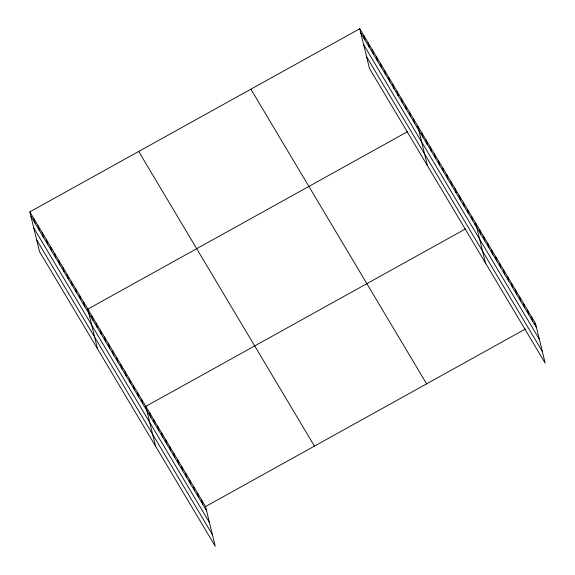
<?xml version="1.0" encoding="UTF-8"?>
<svg xmlns="http://www.w3.org/2000/svg" width="575" height="575" viewBox="0 0 575 575"><rect width="100%" height="100%" fill="white"/><g stroke="black" fill="none" stroke-linecap="round" stroke-linejoin="round"><path stroke-width="0.86" d="M29.835 211.888L205.555 506.561L215.237 546.25L39.51 251.577L29.835 211.888L359.763 28.75L535.49 323.423L545.165 363.113L369.445 68.439L359.763 28.75M407.596 131.632L87.824 309.127L97.498 348.824M416.307 126.795L417.759 125.99L427.433 165.679M465.585 228.872L145.813 406.374L155.487 446.063M474.296 224.042L475.748 223.229L485.422 262.926M205.555 506.561L525.327 329.058M534.038 324.228L535.49 323.423M360.805 33.027L536.533 327.692M363.659 44.713L539.386 339.387M366.591 56.752L542.318 351.426M250.887 89.183L426.614 383.856M138.712 151.455L314.439 446.121M30.878 216.164L206.597 510.837M33.724 227.851L209.451 522.524M36.656 239.89L212.383 534.563M531.508 316.739L532.551 321.015M527.527 310.062L528.569 314.338M523.545 303.384L524.587 307.661M519.563 296.707L520.605 300.977M515.574 290.023L516.616 294.299M511.592 283.346L512.634 287.622M507.61 276.668L508.652 280.945M503.628 269.984L504.67 274.261M499.646 263.307L500.688 267.583M495.664 256.63L496.707 260.906M491.675 249.952L492.717 254.222M487.693 243.268L488.736 247.545M483.712 236.591L484.754 240.868M479.73 229.914L480.772 234.19M471.601 216.286L472.643 220.563M467.461 209.343L468.503 213.62M463.321 202.393L464.363 206.669M459.173 195.45L460.216 199.726M455.033 188.507L456.076 192.776M450.893 181.556L451.936 185.833M446.753 174.613L447.796 178.89M442.606 167.663L443.648 171.939M438.466 160.72L439.508 164.996M434.326 153.777L435.368 158.053M430.179 146.826L431.221 151.103M426.039 139.883L427.081 144.16M421.899 132.94L422.941 137.209M413.612 119.047L414.654 123.323M409.472 112.096L410.514 116.373M405.332 105.153L406.374 109.43M401.185 98.21L402.227 102.487M397.045 91.26L398.087 95.536M392.905 84.317L393.947 88.593M388.757 77.373L389.8 81.643M384.618 70.423L385.66 74.7M380.478 63.48L381.52 67.757M376.338 56.53L377.38 60.806M372.19 49.587L373.232 53.863M368.05 42.643L369.092 46.92M363.91 35.693L364.952 39.97M201.573 499.883L202.616 504.153M197.592 493.199L198.634 497.476M193.61 486.522L194.652 490.798M189.628 479.845L190.67 484.114M185.646 473.16L186.688 477.437M181.657 466.483L182.699 470.76M177.675 459.806L178.717 464.082M173.693 453.129L174.735 457.398M169.711 446.444L170.753 450.721M165.729 439.767L166.772 444.044M161.748 433.09L162.79 437.367M157.758 426.406L158.801 430.682M153.777 419.728L154.819 424.005M149.795 413.051L150.837 417.328M141.673 399.424L142.715 403.7M137.526 392.481L138.568 396.757M133.386 385.53L134.428 389.807M129.246 378.587L130.288 382.864M125.098 371.644L126.141 375.921M120.958 364.694L122.001 368.97M116.818 357.751L117.861 362.027M112.671 350.808L113.713 355.077M108.531 343.857L109.573 348.134M104.391 336.914L105.433 341.191M100.251 329.964L101.293 334.24M96.104 323.021L97.146 327.297M91.964 316.077L93.006 320.354M83.677 302.184L84.719 306.461M79.537 295.241L80.579 299.51M75.397 288.291L76.439 292.567M71.25 281.348L72.292 285.624M67.11 274.397L68.152 278.674M62.97 267.454L64.012 271.731M58.83 260.511L59.872 264.787M54.682 253.561L55.725 257.837M50.542 246.618L51.585 250.894M46.403 239.674L47.445 243.944M42.255 232.724L43.297 237.001M38.115 225.781L39.157 230.057M33.975 218.838L35.017 223.107"/></g></svg>
